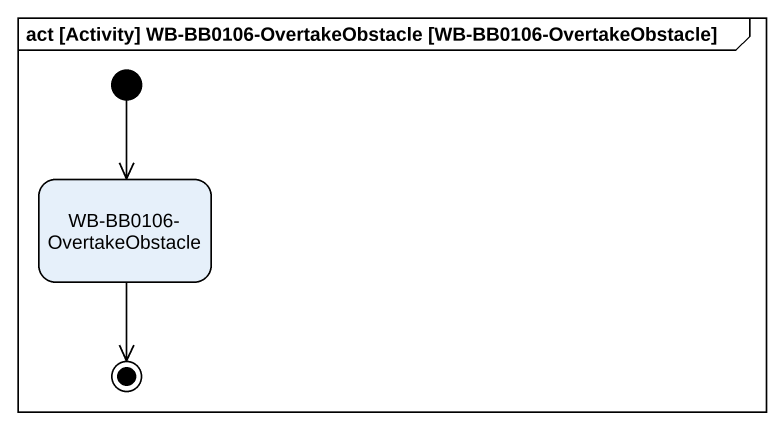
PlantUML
@startuml
mainframe act [Activity] WB-BB0106-OvertakeObstacle [WB-BB0106-OvertakeObstacle]
hide empty description
state "WB-BB0106-OvertakeObstacle" as WB_BB0106_OvertakeObstacle
[*] --> WB_BB0106_OvertakeObstacle
WB_BB0106_OvertakeObstacle --> [*]
@enduml
